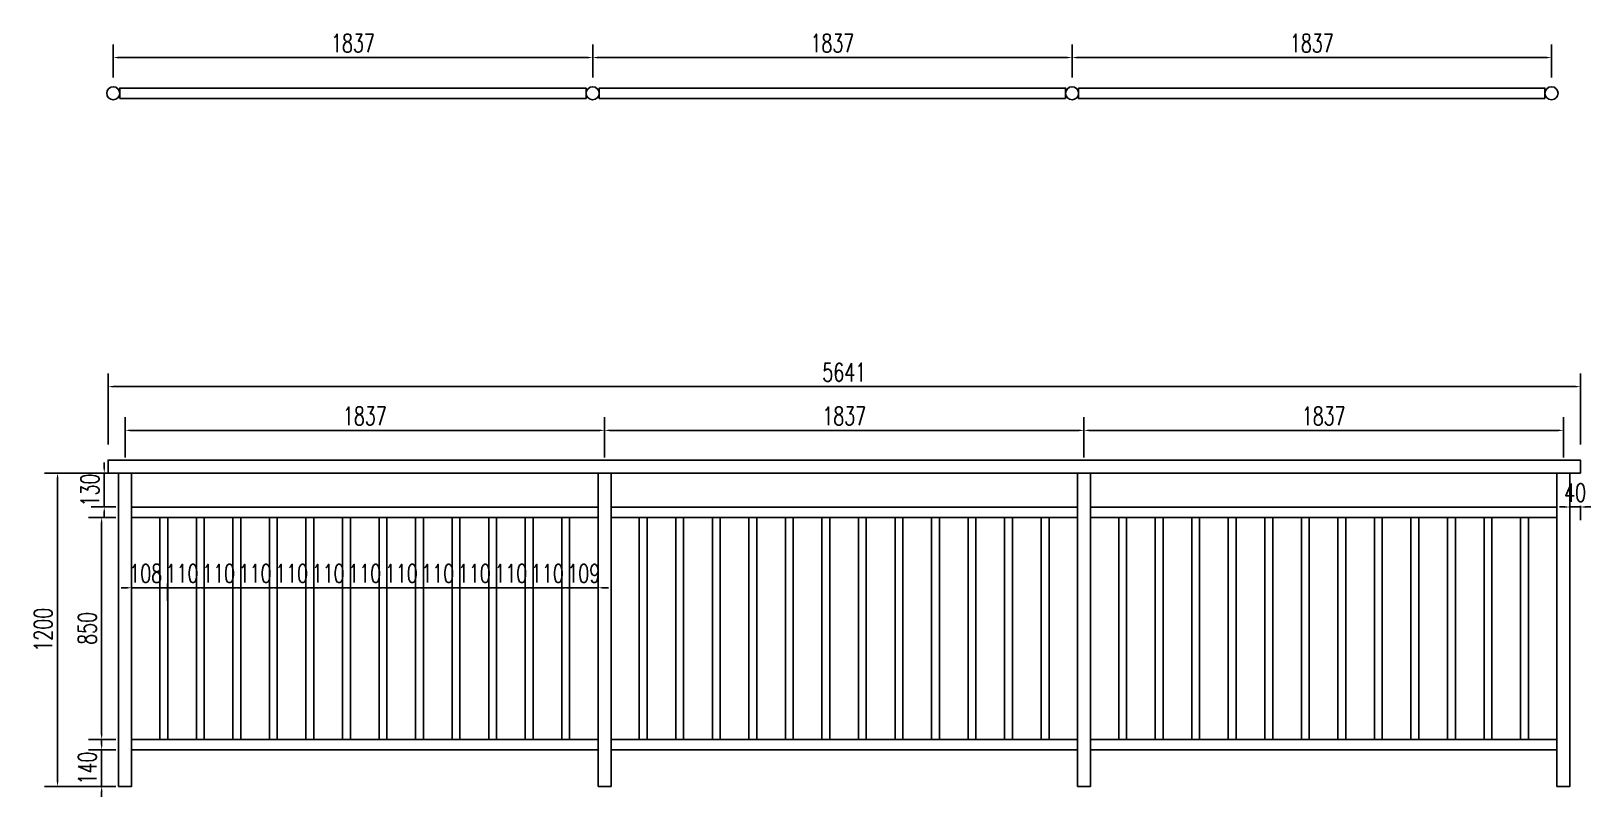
# Model space of a CAD drawing. Header units: millimetres. Extents: x -2430464 to 225692, y -180 to 1805330.
# Drawn here: x -1595598 to -1589622, y 614813 to 617745 of the extents above; entities that cross this region are included whole.
import ezdxf

# ---------------------------------------------------------------- set-up
doc = ezdxf.new("R2010")
doc.units = ezdxf.units.MM
doc.header["$LTSCALE"] = 1000
doc.layers.get('0').update_dxf_attribs({"linetype": 'CONTINUOUS'})
doc.layers.get('DEFPOINTS').update_dxf_attribs({"linetype": 'CONTINUOUS'})
for name, color, linetype in [('W-PLASTIC_RAILINGS塑木栏杆', 6, 'CONTINUOUS'), ('W-STEEL_FRAME钢架', 3, 'CONTINUOUS'), ('W-WOOD_FLOOR木地板', 30, 'CONTINUOUS'), ('景-通用-文字', 7, 'CONTINUOUS')]:
    doc.layers.add(name, color=color, linetype=linetype)
doc.styles.add('STANDARD_T3', font='simplex.shx', dxfattribs={"width": 0.7, "bigfont": 'gbcbig.shx'})
doc.dimstyles.new('W&&20', dxfattribs={"dimtxt": 70, "dimasz": 20, "dimexe": 50, "dimexo": 60, "dimgap": 20, "dimtad": 1, "dimdec": 0, "dimzin": 0, "dimdsep": 46, "dimtxsty": 'STANDARD_T3', "dimcen": 0.09, "dimclrd": 1, "dimclre": 1, "dimclrt": 7, "dimazin": 2, "dimtfac": 1, "dimtdec": 0, "dimtix": 1, "dimtmove": 2, "dimatfit": 3, "dimfxl": 0, "dimtolj": 1, "dimtzin": 0, "dimarcsym": 0})

# ---------------------------------------------------------------- blocks, each defined once
blk = doc.blocks.new('*D568')
at = {"layer": 'DEFPOINTS', "color": 0, "transparency": 16777216}
for p in [(-1595303.1, 616052.8), (-1595497.1, 614852.8), (-1595263.1, 614852.8)]:
    blk.add_point(p, dxfattribs=at)
at = {"layer": 'W-WOOD_FLOOR木地板', "color": 1, "lineweight": -2, "transparency": 16777216}
for p, q in [((-1595363.1, 616052.8), (-1595547.1, 616052.8)), ((-1595497.1, 616032.8), (-1595497.1, 614872.8)), ((-1595323.1, 614852.8), (-1595547.1, 614852.8))]:
    blk.add_line(p, q, dxfattribs=at)
at = {"layer": 'W-WOOD_FLOOR木地板', "color": 1, "transparency": 16777216}
for points in [[(-1595500.4, 616032.8), (-1595493.7, 616032.8), (-1595497.1, 616052.8)], [(-1595500.4, 614872.8), (-1595493.7, 614872.8), (-1595497.1, 614852.8)]]:
    blk.add_solid(points, dxfattribs=at)
at = {"layer": 'W-WOOD_FLOOR木地板', "color": 7, "transparency": 16777216, "insert": (-1595552.1, 615452.8), "char_height": 70, "attachment_point": 5, "rotation": 90, "style": 'STANDARD_T3'}
blk.add_mtext('\\A1;1200', dxfattribs=at)
blk = doc.blocks.new('*D569')
at = {"layer": 'DEFPOINTS', "color": 0, "transparency": 16777216}
for p in [(-1595213.1, 615882.8), (-1595328.1, 615032.8), (-1595213.1, 615032.8)]:
    blk.add_point(p, dxfattribs=at)
at = {"layer": 'W-WOOD_FLOOR木地板', "color": 1, "lineweight": -2, "transparency": 16777216}
for p, q in [((-1595273.1, 615882.8), (-1595378.1, 615882.8)), ((-1595328.1, 615862.8), (-1595328.1, 615052.8)), ((-1595273.1, 615032.8), (-1595378.1, 615032.8))]:
    blk.add_line(p, q, dxfattribs=at)
at = {"layer": 'W-WOOD_FLOOR木地板', "color": 1, "transparency": 16777216}
for points in [[(-1595331.4, 615862.8), (-1595324.7, 615862.8), (-1595328.1, 615882.8)], [(-1595331.4, 615052.8), (-1595324.7, 615052.8), (-1595328.1, 615032.8)]]:
    blk.add_solid(points, dxfattribs=at)
at = {"layer": 'W-WOOD_FLOOR木地板', "color": 7, "transparency": 16777216, "insert": (-1595383.1, 615457.8), "char_height": 70, "attachment_point": 5, "rotation": 90, "style": 'STANDARD_T3'}
blk.add_mtext('\\A1;850', dxfattribs=at)
blk = doc.blocks.new('*D563')
at = {"layer": 'DEFPOINTS', "color": 0, "transparency": 16777216}
for p in [(-1595318.1, 616052.8), (-1595213.1, 616052.8), (-1595213.1, 615922.8)]:
    blk.add_point(p, dxfattribs=at)
at = {"layer": 'W-WOOD_FLOOR木地板', "color": 1, "lineweight": -2, "transparency": 16777216}
for p, q in [((-1595318.1, 616072.8), (-1595318.1, 616092.8)), ((-1595273.1, 616052.8), (-1595368.1, 616052.8)), ((-1595318.1, 615922.8), (-1595318.1, 616052.8)), ((-1595273.1, 615922.8), (-1595368.1, 615922.8)), ((-1595318.1, 615902.8), (-1595318.1, 615882.8))]:
    blk.add_line(p, q, dxfattribs=at)
at = {"layer": 'W-WOOD_FLOOR木地板', "color": 1, "transparency": 16777216}
for points in [[(-1595321.4, 616072.8), (-1595314.7, 616072.8), (-1595318.1, 616052.8)], [(-1595321.4, 615902.8), (-1595314.7, 615902.8), (-1595318.1, 615922.8)]]:
    blk.add_solid(points, dxfattribs=at)
at = {"layer": 'W-WOOD_FLOOR木地板', "color": 7, "transparency": 16777216, "insert": (-1595373.1, 615987.8), "char_height": 70, "attachment_point": 5, "rotation": 90, "style": 'STANDARD_T3'}
blk.add_mtext('\\A1;130', dxfattribs=at)
blk = doc.blocks.new('*D570')
at = {"layer": 'DEFPOINTS', "color": 0, "transparency": 16777216}
for p in [(-1595213.1, 614992.8), (-1595328, 614852.8), (-1595213.1, 614852.8)]:
    blk.add_point(p, dxfattribs=at)
at = {"layer": 'W-WOOD_FLOOR木地板', "color": 1, "lineweight": -2, "transparency": 16777216}
for p, q in [((-1595273.1, 614992.8), (-1595378, 614992.8)), ((-1595328, 615012.8), (-1595328, 615032.8)), ((-1595328, 614992.8), (-1595328, 614852.8)), ((-1595273.1, 614852.8), (-1595378, 614852.8)), ((-1595328, 614832.8), (-1595328, 614812.8))]:
    blk.add_line(p, q, dxfattribs=at)
at = {"layer": 'W-WOOD_FLOOR木地板', "color": 1, "transparency": 16777216}
for points in [[(-1595331.3, 615012.8), (-1595324.7, 615012.8), (-1595328, 614992.8)], [(-1595331.3, 614832.8), (-1595324.7, 614832.8), (-1595328, 614852.8)]]:
    blk.add_solid(points, dxfattribs=at)
at = {"layer": 'W-WOOD_FLOOR木地板', "color": 7, "transparency": 16777216, "insert": (-1595383, 614922.8), "char_height": 70, "attachment_point": 5, "rotation": 90, "style": 'STANDARD_T3'}
blk.add_mtext('\\A1;140', dxfattribs=at)
blk = doc.blocks.new('*D564')
at = {"layer": 'DEFPOINTS', "color": 0, "transparency": 16777216}
for p in [(-1593401.1, 616216.3), (-1595238.1, 616052.8), (-1593401.1, 616052.8)]:
    blk.add_point(p, dxfattribs=at)
at = {"layer": 'W-WOOD_FLOOR木地板', "color": 1, "lineweight": -2, "transparency": 16777216}
for p, q in [((-1595238.1, 616112.8), (-1595238.1, 616266.3)), ((-1593401.1, 616112.8), (-1593401.1, 616266.3)), ((-1595218.1, 616216.3), (-1593421.1, 616216.3))]:
    blk.add_line(p, q, dxfattribs=at)
at = {"layer": 'W-WOOD_FLOOR木地板', "color": 1, "transparency": 16777216}
for points in [[(-1595218.1, 616219.6), (-1595218.1, 616212.9), (-1595238.1, 616216.3)], [(-1593421.1, 616219.6), (-1593421.1, 616212.9), (-1593401.1, 616216.3)]]:
    blk.add_solid(points, dxfattribs=at)
at = {"layer": 'W-WOOD_FLOOR木地板', "color": 7, "transparency": 16777216, "insert": (-1594319.6, 616271.3), "char_height": 70, "attachment_point": 5, "style": 'STANDARD_T3'}
blk.add_mtext('\\A1;1837', dxfattribs=at)
blk = doc.blocks.new('*D565')
at = {"layer": 'DEFPOINTS', "color": 0, "transparency": 16777216}
for p in [(-1591564.1, 616216.3), (-1593401.1, 616052.8), (-1591564.1, 616052.8)]:
    blk.add_point(p, dxfattribs=at)
at = {"layer": 'W-WOOD_FLOOR木地板', "color": 1, "lineweight": -2, "transparency": 16777216}
for p, q in [((-1593401.1, 616112.8), (-1593401.1, 616266.3)), ((-1591564.1, 616112.8), (-1591564.1, 616266.3)), ((-1593381.1, 616216.3), (-1591584.1, 616216.3))]:
    blk.add_line(p, q, dxfattribs=at)
at = {"layer": 'W-WOOD_FLOOR木地板', "color": 1, "transparency": 16777216}
for points in [[(-1593381.1, 616219.6), (-1593381.1, 616212.9), (-1593401.1, 616216.3)], [(-1591584.1, 616219.6), (-1591584.1, 616212.9), (-1591564.1, 616216.3)]]:
    blk.add_solid(points, dxfattribs=at)
at = {"layer": 'W-WOOD_FLOOR木地板', "color": 7, "transparency": 16777216, "insert": (-1592482.6, 616271.3), "char_height": 70, "attachment_point": 5, "style": 'STANDARD_T3'}
blk.add_mtext('\\A1;1837', dxfattribs=at)
blk = doc.blocks.new('*D566')
at = {"layer": 'DEFPOINTS', "color": 0, "transparency": 16777216}
for p in [(-1589727.1, 616216.3), (-1591564.1, 616052.8), (-1589727.1, 616052.8)]:
    blk.add_point(p, dxfattribs=at)
at = {"layer": 'W-WOOD_FLOOR木地板', "color": 1, "lineweight": -2, "transparency": 16777216}
for p, q in [((-1591564.1, 616112.8), (-1591564.1, 616266.3)), ((-1589727.1, 616112.8), (-1589727.1, 616266.3)), ((-1591544.1, 616216.3), (-1589747.1, 616216.3))]:
    blk.add_line(p, q, dxfattribs=at)
at = {"layer": 'W-WOOD_FLOOR木地板', "color": 1, "transparency": 16777216}
for points in [[(-1591544.1, 616219.6), (-1591544.1, 616212.9), (-1591564.1, 616216.3)], [(-1589747.1, 616219.6), (-1589747.1, 616212.9), (-1589727.1, 616216.3)]]:
    blk.add_solid(points, dxfattribs=at)
at = {"layer": 'W-WOOD_FLOOR木地板', "color": 7, "transparency": 16777216, "insert": (-1590645.6, 616271.3), "char_height": 70, "attachment_point": 5, "style": 'STANDARD_T3'}
blk.add_mtext('\\A1;1837', dxfattribs=at)
blk = doc.blocks.new('*D567')
at = {"layer": 'DEFPOINTS', "color": 0, "transparency": 16777216}
for p in [(-1595213.1, 615690.3), (-1595105.1, 615690.3), (-1595105.1, 615613.3)]:
    blk.add_point(p, dxfattribs=at)
at = {"layer": 'W-WOOD_FLOOR木地板', "color": 1, "lineweight": -2, "transparency": 16777216}
for p, q in [((-1595233.1, 615613.3), (-1595253.1, 615613.3)), ((-1595213.1, 615630.3), (-1595213.1, 615563.3)), ((-1595213.1, 615613.3), (-1595105.1, 615613.3)), ((-1595105.1, 615630.3), (-1595105.1, 615563.3)), ((-1595085.1, 615613.3), (-1595065.1, 615613.3))]:
    blk.add_line(p, q, dxfattribs=at)
at = {"layer": 'W-WOOD_FLOOR木地板', "color": 1, "transparency": 16777216}
for points in [[(-1595233.1, 615616.6), (-1595233.1, 615609.9), (-1595213.1, 615613.3)], [(-1595085.1, 615616.6), (-1595085.1, 615609.9), (-1595105.1, 615613.3)]]:
    blk.add_solid(points, dxfattribs=at)
at = {"layer": 'W-WOOD_FLOOR木地板', "color": 7, "transparency": 16777216, "insert": (-1595159.1, 615668.3), "char_height": 70, "attachment_point": 5, "style": 'STANDARD_T3'}
blk.add_mtext('\\A1;108', dxfattribs=at)
blk = doc.blocks.new('*D571')
at = {"layer": 'DEFPOINTS', "color": 0, "transparency": 16777216}
for p in [(-1593535.1, 615737.6), (-1593426.1, 615737.6), (-1593426.1, 615613.3)]:
    blk.add_point(p, dxfattribs=at)
at = {"layer": '景-通用-文字', "color": 1, "lineweight": -2, "transparency": 16777216}
for p, q in [((-1593555.1, 615613.3), (-1593575.1, 615613.3)), ((-1593535.1, 615618.3), (-1593535.1, 615563.3)), ((-1593535.1, 615613.3), (-1593426.1, 615613.3)), ((-1593426.1, 615618.3), (-1593426.1, 615563.3)), ((-1593406.1, 615613.3), (-1593386.1, 615613.3))]:
    blk.add_line(p, q, dxfattribs=at)
at = {"layer": '景-通用-文字', "color": 1, "transparency": 16777216}
for points in [[(-1593555.1, 615616.6), (-1593555.1, 615609.9), (-1593535.1, 615613.3)], [(-1593406.1, 615616.6), (-1593406.1, 615609.9), (-1593426.1, 615613.3)]]:
    blk.add_solid(points, dxfattribs=at)
at = {"layer": '景-通用-文字', "color": 7, "transparency": 16777216, "insert": (-1593480.6, 615668.3), "char_height": 70, "attachment_point": 5, "style": 'STANDARD_T3'}
blk.add_mtext('\\A1;109', dxfattribs=at)
blk = doc.blocks.new('*D879')
at = {"layer": 'DEFPOINTS', "color": 0, "transparency": 16777216}
for p in [(-1595075.1, 615690.3), (-1594965.1, 615690.3), (-1594965.1, 615613.3)]:
    blk.add_point(p, dxfattribs=at)
at = {"layer": 'W-WOOD_FLOOR木地板', "color": 1, "lineweight": -2, "transparency": 16777216}
for p, q in [((-1595095.1, 615613.3), (-1595115.1, 615613.3)), ((-1595075.1, 615630.3), (-1595075.1, 615563.3)), ((-1595075.1, 615613.3), (-1594965.1, 615613.3)), ((-1594965.1, 615630.3), (-1594965.1, 615563.3)), ((-1594945.1, 615613.3), (-1594925.1, 615613.3))]:
    blk.add_line(p, q, dxfattribs=at)
at = {"layer": 'W-WOOD_FLOOR木地板', "color": 1, "transparency": 16777216}
for points in [[(-1595095.1, 615616.6), (-1595095.1, 615609.9), (-1595075.1, 615613.3)], [(-1594945.1, 615616.6), (-1594945.1, 615609.9), (-1594965.1, 615613.3)]]:
    blk.add_solid(points, dxfattribs=at)
at = {"layer": 'W-WOOD_FLOOR木地板', "color": 7, "transparency": 16777216, "insert": (-1595020.1, 615668.3), "char_height": 70, "attachment_point": 5, "style": 'STANDARD_T3'}
blk.add_mtext('\\A1;110', dxfattribs=at)
blk = doc.blocks.new('*D880')
at = {"layer": 'DEFPOINTS', "color": 0, "transparency": 16777216}
for p in [(-1594935.1, 615690.3), (-1594825.1, 615690.3), (-1594825.1, 615613.3)]:
    blk.add_point(p, dxfattribs=at)
at = {"layer": 'W-WOOD_FLOOR木地板', "color": 1, "lineweight": -2, "transparency": 16777216}
for p, q in [((-1594955.1, 615613.3), (-1594975.1, 615613.3)), ((-1594935.1, 615630.3), (-1594935.1, 615563.3)), ((-1594935.1, 615613.3), (-1594825.1, 615613.3)), ((-1594825.1, 615630.3), (-1594825.1, 615563.3)), ((-1594805.1, 615613.3), (-1594785.1, 615613.3))]:
    blk.add_line(p, q, dxfattribs=at)
at = {"layer": 'W-WOOD_FLOOR木地板', "color": 1, "transparency": 16777216}
for points in [[(-1594955.1, 615616.6), (-1594955.1, 615609.9), (-1594935.1, 615613.3)], [(-1594805.1, 615616.6), (-1594805.1, 615609.9), (-1594825.1, 615613.3)]]:
    blk.add_solid(points, dxfattribs=at)
at = {"layer": 'W-WOOD_FLOOR木地板', "color": 7, "transparency": 16777216, "insert": (-1594880.1, 615668.3), "char_height": 70, "attachment_point": 5, "style": 'STANDARD_T3'}
blk.add_mtext('\\A1;110', dxfattribs=at)
blk = doc.blocks.new('*D881')
at = {"layer": 'DEFPOINTS', "color": 0, "transparency": 16777216}
for p in [(-1594795.1, 615690.3), (-1594685.1, 615690.3), (-1594685.1, 615613.3)]:
    blk.add_point(p, dxfattribs=at)
at = {"layer": 'W-WOOD_FLOOR木地板', "color": 1, "lineweight": -2, "transparency": 16777216}
for p, q in [((-1594815.1, 615613.3), (-1594835.1, 615613.3)), ((-1594795.1, 615630.3), (-1594795.1, 615563.3)), ((-1594795.1, 615613.3), (-1594685.1, 615613.3)), ((-1594685.1, 615630.3), (-1594685.1, 615563.3)), ((-1594665.1, 615613.3), (-1594645.1, 615613.3))]:
    blk.add_line(p, q, dxfattribs=at)
at = {"layer": 'W-WOOD_FLOOR木地板', "color": 1, "transparency": 16777216}
for points in [[(-1594815.1, 615616.6), (-1594815.1, 615609.9), (-1594795.1, 615613.3)], [(-1594665.1, 615616.6), (-1594665.1, 615609.9), (-1594685.1, 615613.3)]]:
    blk.add_solid(points, dxfattribs=at)
at = {"layer": 'W-WOOD_FLOOR木地板', "color": 7, "transparency": 16777216, "insert": (-1594740.1, 615668.3), "char_height": 70, "attachment_point": 5, "style": 'STANDARD_T3'}
blk.add_mtext('\\A1;110', dxfattribs=at)
blk = doc.blocks.new('*D882')
at = {"layer": 'DEFPOINTS', "color": 0, "transparency": 16777216}
for p in [(-1594655.1, 615690.3), (-1594545.1, 615690.3), (-1594545.1, 615613.3)]:
    blk.add_point(p, dxfattribs=at)
at = {"layer": 'W-WOOD_FLOOR木地板', "color": 1, "lineweight": -2, "transparency": 16777216}
for p, q in [((-1594675.1, 615613.3), (-1594695.1, 615613.3)), ((-1594655.1, 615630.3), (-1594655.1, 615563.3)), ((-1594655.1, 615613.3), (-1594545.1, 615613.3)), ((-1594545.1, 615630.3), (-1594545.1, 615563.3)), ((-1594525.1, 615613.3), (-1594505.1, 615613.3))]:
    blk.add_line(p, q, dxfattribs=at)
at = {"layer": 'W-WOOD_FLOOR木地板', "color": 1, "transparency": 16777216}
for points in [[(-1594675.1, 615616.6), (-1594675.1, 615609.9), (-1594655.1, 615613.3)], [(-1594525.1, 615616.6), (-1594525.1, 615609.9), (-1594545.1, 615613.3)]]:
    blk.add_solid(points, dxfattribs=at)
at = {"layer": 'W-WOOD_FLOOR木地板', "color": 7, "transparency": 16777216, "insert": (-1594600.1, 615668.3), "char_height": 70, "attachment_point": 5, "style": 'STANDARD_T3'}
blk.add_mtext('\\A1;110', dxfattribs=at)
blk = doc.blocks.new('*D883')
at = {"layer": 'DEFPOINTS', "color": 0, "transparency": 16777216}
for p in [(-1594515.1, 615690.3), (-1594405.1, 615690.3), (-1594405.1, 615613.3)]:
    blk.add_point(p, dxfattribs=at)
at = {"layer": 'W-WOOD_FLOOR木地板', "color": 1, "lineweight": -2, "transparency": 16777216}
for p, q in [((-1594535.1, 615613.3), (-1594555.1, 615613.3)), ((-1594515.1, 615630.3), (-1594515.1, 615563.3)), ((-1594515.1, 615613.3), (-1594405.1, 615613.3)), ((-1594405.1, 615630.3), (-1594405.1, 615563.3)), ((-1594385.1, 615613.3), (-1594365.1, 615613.3))]:
    blk.add_line(p, q, dxfattribs=at)
at = {"layer": 'W-WOOD_FLOOR木地板', "color": 1, "transparency": 16777216}
for points in [[(-1594535.1, 615616.6), (-1594535.1, 615609.9), (-1594515.1, 615613.3)], [(-1594385.1, 615616.6), (-1594385.1, 615609.9), (-1594405.1, 615613.3)]]:
    blk.add_solid(points, dxfattribs=at)
at = {"layer": 'W-WOOD_FLOOR木地板', "color": 7, "transparency": 16777216, "insert": (-1594460.1, 615668.3), "char_height": 70, "attachment_point": 5, "style": 'STANDARD_T3'}
blk.add_mtext('\\A1;110', dxfattribs=at)
blk = doc.blocks.new('*D884')
at = {"layer": 'DEFPOINTS', "color": 0, "transparency": 16777216}
for p in [(-1594375.1, 615690.3), (-1594265.1, 615690.3), (-1594265.1, 615613.3)]:
    blk.add_point(p, dxfattribs=at)
at = {"layer": 'W-WOOD_FLOOR木地板', "color": 1, "lineweight": -2, "transparency": 16777216}
for p, q in [((-1594395.1, 615613.3), (-1594415.1, 615613.3)), ((-1594375.1, 615630.3), (-1594375.1, 615563.3)), ((-1594375.1, 615613.3), (-1594265.1, 615613.3)), ((-1594265.1, 615630.3), (-1594265.1, 615563.3)), ((-1594245.1, 615613.3), (-1594225.1, 615613.3))]:
    blk.add_line(p, q, dxfattribs=at)
at = {"layer": 'W-WOOD_FLOOR木地板', "color": 1, "transparency": 16777216}
for points in [[(-1594395.1, 615616.6), (-1594395.1, 615609.9), (-1594375.1, 615613.3)], [(-1594245.1, 615616.6), (-1594245.1, 615609.9), (-1594265.1, 615613.3)]]:
    blk.add_solid(points, dxfattribs=at)
at = {"layer": 'W-WOOD_FLOOR木地板', "color": 7, "transparency": 16777216, "insert": (-1594320.1, 615668.3), "char_height": 70, "attachment_point": 5, "style": 'STANDARD_T3'}
blk.add_mtext('\\A1;110', dxfattribs=at)
blk = doc.blocks.new('*D885')
at = {"layer": 'DEFPOINTS', "color": 0, "transparency": 16777216}
for p in [(-1594235.1, 615690.3), (-1594125.1, 615690.3), (-1594125.1, 615613.3)]:
    blk.add_point(p, dxfattribs=at)
at = {"layer": 'W-WOOD_FLOOR木地板', "color": 1, "lineweight": -2, "transparency": 16777216}
for p, q in [((-1594255.1, 615613.3), (-1594275.1, 615613.3)), ((-1594235.1, 615630.3), (-1594235.1, 615563.3)), ((-1594235.1, 615613.3), (-1594125.1, 615613.3)), ((-1594125.1, 615630.3), (-1594125.1, 615563.3)), ((-1594105.1, 615613.3), (-1594085.1, 615613.3))]:
    blk.add_line(p, q, dxfattribs=at)
at = {"layer": 'W-WOOD_FLOOR木地板', "color": 1, "transparency": 16777216}
for points in [[(-1594255.1, 615616.6), (-1594255.1, 615609.9), (-1594235.1, 615613.3)], [(-1594105.1, 615616.6), (-1594105.1, 615609.9), (-1594125.1, 615613.3)]]:
    blk.add_solid(points, dxfattribs=at)
at = {"layer": 'W-WOOD_FLOOR木地板', "color": 7, "transparency": 16777216, "insert": (-1594180.1, 615668.3), "char_height": 70, "attachment_point": 5, "style": 'STANDARD_T3'}
blk.add_mtext('\\A1;110', dxfattribs=at)
blk = doc.blocks.new('*D886')
at = {"layer": 'DEFPOINTS', "color": 0, "transparency": 16777216}
for p in [(-1594095.1, 615690.3), (-1593985.1, 615690.3), (-1593985.1, 615613.3)]:
    blk.add_point(p, dxfattribs=at)
at = {"layer": 'W-WOOD_FLOOR木地板', "color": 1, "lineweight": -2, "transparency": 16777216}
for p, q in [((-1594115.1, 615613.3), (-1594135.1, 615613.3)), ((-1594095.1, 615630.3), (-1594095.1, 615563.3)), ((-1594095.1, 615613.3), (-1593985.1, 615613.3)), ((-1593985.1, 615630.3), (-1593985.1, 615563.3)), ((-1593965.1, 615613.3), (-1593945.1, 615613.3))]:
    blk.add_line(p, q, dxfattribs=at)
at = {"layer": 'W-WOOD_FLOOR木地板', "color": 1, "transparency": 16777216}
for points in [[(-1594115.1, 615616.6), (-1594115.1, 615609.9), (-1594095.1, 615613.3)], [(-1593965.1, 615616.6), (-1593965.1, 615609.9), (-1593985.1, 615613.3)]]:
    blk.add_solid(points, dxfattribs=at)
at = {"layer": 'W-WOOD_FLOOR木地板', "color": 7, "transparency": 16777216, "insert": (-1594040.1, 615668.3), "char_height": 70, "attachment_point": 5, "style": 'STANDARD_T3'}
blk.add_mtext('\\A1;110', dxfattribs=at)
blk = doc.blocks.new('*D887')
at = {"layer": 'DEFPOINTS', "color": 0, "transparency": 16777216}
for p in [(-1593955.1, 615690.3), (-1593845.1, 615690.3), (-1593845.1, 615613.3)]:
    blk.add_point(p, dxfattribs=at)
at = {"layer": 'W-WOOD_FLOOR木地板', "color": 1, "lineweight": -2, "transparency": 16777216}
for p, q in [((-1593975.1, 615613.3), (-1593995.1, 615613.3)), ((-1593955.1, 615630.3), (-1593955.1, 615563.3)), ((-1593955.1, 615613.3), (-1593845.1, 615613.3)), ((-1593845.1, 615630.3), (-1593845.1, 615563.3)), ((-1593825.1, 615613.3), (-1593805.1, 615613.3))]:
    blk.add_line(p, q, dxfattribs=at)
at = {"layer": 'W-WOOD_FLOOR木地板', "color": 1, "transparency": 16777216}
for points in [[(-1593975.1, 615616.6), (-1593975.1, 615609.9), (-1593955.1, 615613.3)], [(-1593825.1, 615616.6), (-1593825.1, 615609.9), (-1593845.1, 615613.3)]]:
    blk.add_solid(points, dxfattribs=at)
at = {"layer": 'W-WOOD_FLOOR木地板', "color": 7, "transparency": 16777216, "insert": (-1593900.1, 615668.3), "char_height": 70, "attachment_point": 5, "style": 'STANDARD_T3'}
blk.add_mtext('\\A1;110', dxfattribs=at)
blk = doc.blocks.new('*D888')
at = {"layer": 'DEFPOINTS', "color": 0, "transparency": 16777216}
for p in [(-1593815.1, 615690.3), (-1593705.1, 615690.3), (-1593705.1, 615613.3)]:
    blk.add_point(p, dxfattribs=at)
at = {"layer": 'W-WOOD_FLOOR木地板', "color": 1, "lineweight": -2, "transparency": 16777216}
for p, q in [((-1593835.1, 615613.3), (-1593855.1, 615613.3)), ((-1593815.1, 615630.3), (-1593815.1, 615563.3)), ((-1593815.1, 615613.3), (-1593705.1, 615613.3)), ((-1593705.1, 615630.3), (-1593705.1, 615563.3)), ((-1593685.1, 615613.3), (-1593665.1, 615613.3))]:
    blk.add_line(p, q, dxfattribs=at)
at = {"layer": 'W-WOOD_FLOOR木地板', "color": 1, "transparency": 16777216}
for points in [[(-1593835.1, 615616.6), (-1593835.1, 615609.9), (-1593815.1, 615613.3)], [(-1593685.1, 615616.6), (-1593685.1, 615609.9), (-1593705.1, 615613.3)]]:
    blk.add_solid(points, dxfattribs=at)
at = {"layer": 'W-WOOD_FLOOR木地板', "color": 7, "transparency": 16777216, "insert": (-1593760.1, 615668.3), "char_height": 70, "attachment_point": 5, "style": 'STANDARD_T3'}
blk.add_mtext('\\A1;110', dxfattribs=at)
blk = doc.blocks.new('*D889')
at = {"layer": 'DEFPOINTS', "color": 0, "transparency": 16777216}
for p in [(-1593675.1, 615690.3), (-1593565.1, 615690.3), (-1593565.1, 615613.3)]:
    blk.add_point(p, dxfattribs=at)
at = {"layer": 'W-WOOD_FLOOR木地板', "color": 1, "lineweight": -2, "transparency": 16777216}
for p, q in [((-1593695.1, 615613.3), (-1593715.1, 615613.3)), ((-1593675.1, 615630.3), (-1593675.1, 615563.3)), ((-1593675.1, 615613.3), (-1593565.1, 615613.3)), ((-1593565.1, 615630.3), (-1593565.1, 615563.3)), ((-1593545.1, 615613.3), (-1593525.1, 615613.3))]:
    blk.add_line(p, q, dxfattribs=at)
at = {"layer": 'W-WOOD_FLOOR木地板', "color": 1, "transparency": 16777216}
for points in [[(-1593695.1, 615616.6), (-1593695.1, 615609.9), (-1593675.1, 615613.3)], [(-1593545.1, 615616.6), (-1593545.1, 615609.9), (-1593565.1, 615613.3)]]:
    blk.add_solid(points, dxfattribs=at)
at = {"layer": 'W-WOOD_FLOOR木地板', "color": 7, "transparency": 16777216, "insert": (-1593620.1, 615668.3), "char_height": 70, "attachment_point": 5, "style": 'STANDARD_T3'}
blk.add_mtext('\\A1;110', dxfattribs=at)
blk = doc.blocks.new('*U1149')
at = {"layer": 'W-PLASTIC_RAILINGS塑木栏杆'}
blk.add_lwpolyline([(-15, -425), (15, -425), (15, 425), (-15, 425)], close=True, dxfattribs=at)
blk = doc.blocks.new('*U1150')
at = {"color": 0, "linetype": 'ByBlock', "lineweight": -2, "transparency": 16777216}
for p in [(0, 0), (140, 0), (280, 0), (420, 0), (560, 0), (700, 0), (840, 0), (980, 0), (1120, 0), (1260, 0), (1400, 0), (1540, 0)]:
    blk.add_blockref('*U1149', p, dxfattribs=at)
blk = doc.blocks.new('*U1151')
at = {"layer": 'W-PLASTIC_RAILINGS塑木栏杆'}
blk.add_lwpolyline([(-15, -425), (15, -425), (15, 425), (-15, 425)], close=True, dxfattribs=at)
blk = doc.blocks.new('*U1152')
at = {"color": 0, "linetype": 'ByBlock', "lineweight": -2, "transparency": 16777216}
for p in [(0, 0), (140, 0), (280, 0), (420, 0), (560, 0), (700, 0), (840, 0), (980, 0), (1120, 0), (1260, 0), (1400, 0), (1540, 0)]:
    blk.add_blockref('*U1151', p, dxfattribs=at)
blk = doc.blocks.new('*U1153')
at = {"layer": 'W-PLASTIC_RAILINGS塑木栏杆'}
blk.add_lwpolyline([(-15, -425), (15, -425), (15, 425), (-15, 425)], close=True, dxfattribs=at)
blk = doc.blocks.new('*U1154')
at = {"color": 0, "linetype": 'ByBlock', "lineweight": -2, "transparency": 16777216}
for p in [(0, 0), (140, 0), (280, 0), (420, 0), (560, 0), (700, 0), (840, 0), (980, 0), (1120, 0), (1260, 0), (1400, 0), (1540, 0)]:
    blk.add_blockref('*U1153', p, dxfattribs=at)
blk = doc.blocks.new('*D2090')
at = {"color": 1, "lineweight": -2, "transparency": 16777216}
for p, q in [((-1589722.1, 615922.8), (-1589742.1, 615922.8)), ((-1589702.1, 615927.8), (-1589702.1, 615872.8)), ((-1589702.1, 615922.8), (-1589662.1, 615922.8)), ((-1589662.1, 615927.8), (-1589662.1, 615872.8)), ((-1589642.1, 615922.8), (-1589622.1, 615922.8))]:
    blk.add_line(p, q, dxfattribs=at)
at = {"color": 1, "transparency": 16777216}
for points in [[(-1589722.1, 615926.1), (-1589722.1, 615919.4), (-1589702.1, 615922.8)], [(-1589642.1, 615926.1), (-1589642.1, 615919.4), (-1589662.1, 615922.8)]]:
    blk.add_solid(points, dxfattribs=at)
at = {"layer": 'DEFPOINTS', "color": 0, "transparency": 16777216}
for p in [(-1589702.1, 616052.8), (-1589662.1, 616052.8), (-1589662.1, 615922.8)]:
    blk.add_point(p, dxfattribs=at)
at = {"color": 7, "transparency": 16777216, "insert": (-1589682.1, 615977.8), "char_height": 70, "attachment_point": 5, "style": 'STANDARD_T3'}
blk.add_mtext('\\A1;40', dxfattribs=at)
blk = doc.blocks.new('*D2199')
at = {"color": 1, "lineweight": -2, "transparency": 16777216}
for p, q in [((-1595303.1, 616162.8), (-1595303.1, 616433.8)), ((-1589662.1, 616162.8), (-1589662.1, 616433.8)), ((-1595283.1, 616383.8), (-1589682.1, 616383.8))]:
    blk.add_line(p, q, dxfattribs=at)
at = {"color": 1, "transparency": 16777216}
for points in [[(-1595283.1, 616387.2), (-1595283.1, 616380.5), (-1595303.1, 616383.8)], [(-1589682.1, 616387.2), (-1589682.1, 616380.5), (-1589662.1, 616383.8)]]:
    blk.add_solid(points, dxfattribs=at)
at = {"layer": 'DEFPOINTS', "color": 0, "transparency": 16777216}
for p in [(-1589662.1, 616383.8), (-1595303.1, 616102.8), (-1589662.1, 616102.8)]:
    blk.add_point(p, dxfattribs=at)
at = {"color": 7, "transparency": 16777216, "insert": (-1592482.6, 616438.8), "char_height": 70, "attachment_point": 5, "style": 'STANDARD_T3'}
blk.add_mtext('\\A1;5641', dxfattribs=at)
blk = doc.blocks.new('*D2214')
at = {"layer": 'DEFPOINTS', "color": 0, "transparency": 16777216}
for p in [(-1593446.6, 617644.3), (-1595283.6, 617507.4), (-1593446.6, 617507.4)]:
    blk.add_point(p, dxfattribs=at)
at = {"layer": 'W-STEEL_FRAME钢架', "color": 1, "lineweight": -2, "transparency": 16777216}
for p, q in [((-1595283.6, 617567.4), (-1595283.6, 617694.3)), ((-1593446.6, 617567.4), (-1593446.6, 617694.3)), ((-1595263.6, 617644.3), (-1593466.6, 617644.3))]:
    blk.add_line(p, q, dxfattribs=at)
at = {"layer": 'W-STEEL_FRAME钢架', "color": 1, "transparency": 16777216}
for points in [[(-1595263.6, 617647.6), (-1595263.6, 617641), (-1595283.6, 617644.3)], [(-1593466.6, 617647.6), (-1593466.6, 617641), (-1593446.6, 617644.3)]]:
    blk.add_solid(points, dxfattribs=at)
at = {"layer": 'W-STEEL_FRAME钢架', "color": 7, "transparency": 16777216, "insert": (-1594365.1, 617699.3), "char_height": 70, "attachment_point": 5, "style": 'STANDARD_T3'}
blk.add_mtext('\\A1;1837', dxfattribs=at)
blk = doc.blocks.new('*D2215')
at = {"layer": 'DEFPOINTS', "color": 0, "transparency": 16777216}
for p in [(-1591609.6, 617644.3), (-1593446.6, 617507.4), (-1591609.6, 617507.4)]:
    blk.add_point(p, dxfattribs=at)
at = {"layer": 'W-STEEL_FRAME钢架', "color": 1, "lineweight": -2, "transparency": 16777216}
for p, q in [((-1593446.6, 617567.4), (-1593446.6, 617694.3)), ((-1591609.6, 617567.4), (-1591609.6, 617694.3)), ((-1593426.6, 617644.3), (-1591629.6, 617644.3))]:
    blk.add_line(p, q, dxfattribs=at)
at = {"layer": 'W-STEEL_FRAME钢架', "color": 1, "transparency": 16777216}
for points in [[(-1593426.6, 617647.6), (-1593426.6, 617641), (-1593446.6, 617644.3)], [(-1591629.6, 617647.6), (-1591629.6, 617641), (-1591609.6, 617644.3)]]:
    blk.add_solid(points, dxfattribs=at)
at = {"layer": 'W-STEEL_FRAME钢架', "color": 7, "transparency": 16777216, "insert": (-1592528.1, 617699.3), "char_height": 70, "attachment_point": 5, "style": 'STANDARD_T3'}
blk.add_mtext('\\A1;1837', dxfattribs=at)
blk = doc.blocks.new('*D2216')
at = {"layer": 'DEFPOINTS', "color": 0, "transparency": 16777216}
for p in [(-1589772.6, 617644.3), (-1591609.6, 617507.4), (-1589772.6, 617507.4)]:
    blk.add_point(p, dxfattribs=at)
at = {"layer": 'W-STEEL_FRAME钢架', "color": 1, "lineweight": -2, "transparency": 16777216}
for p, q in [((-1591609.6, 617567.4), (-1591609.6, 617694.3)), ((-1589772.6, 617567.4), (-1589772.6, 617694.3)), ((-1591589.6, 617644.3), (-1589792.6, 617644.3))]:
    blk.add_line(p, q, dxfattribs=at)
at = {"layer": 'W-STEEL_FRAME钢架', "color": 1, "transparency": 16777216}
for points in [[(-1591589.6, 617647.6), (-1591589.6, 617641), (-1591609.6, 617644.3)], [(-1589792.6, 617647.6), (-1589792.6, 617641), (-1589772.6, 617644.3)]]:
    blk.add_solid(points, dxfattribs=at)
at = {"layer": 'W-STEEL_FRAME钢架', "color": 7, "transparency": 16777216, "insert": (-1590691.1, 617699.3), "char_height": 70, "attachment_point": 5, "style": 'STANDARD_T3'}
blk.add_mtext('\\A1;1837', dxfattribs=at)

msp = doc.modelspace()

# ---------------------------------------------------------------- linework, layer by layer
at = {"layer": 'W-PLASTIC_RAILINGS塑木栏杆'}
for points in [[(-1595258.63, 617487.42), (-1593471.63, 617487.42), (-1593471.63, 617527.42), (-1595258.63, 617527.42)], [(-1591634.63, 617487.42), (-1593421.63, 617487.42), (-1593421.63, 617527.42), (-1591634.63, 617527.42)], [(-1589797.63, 617487.42), (-1591584.63, 617487.42), (-1591584.63, 617527.42), (-1589797.63, 617527.42)], [(-1595303.06, 616052.76), (-1589662.06, 616052.76), (-1589662.06, 616102.76), (-1595303.06, 616102.76)], [(-1595263.06, 614852.76), (-1595213.06, 614852.76), (-1595213.06, 616052.76), (-1595263.06, 616052.76)], [(-1593426.06, 614852.76), (-1593376.06, 614852.76), (-1593376.06, 616052.76), (-1593426.06, 616052.76)], [(-1591589.06, 614852.76), (-1591539.06, 614852.76), (-1591539.06, 616052.76), (-1591589.06, 616052.76)], [(-1589752.06, 614852.76), (-1589702.06, 614852.76), (-1589702.06, 616052.76), (-1589752.06, 616052.76)], [(-1595213.06, 615882.76), (-1593426.06, 615882.76), (-1593426.06, 615922.76), (-1595213.06, 615922.76)], [(-1591589.06, 615882.76), (-1593376.06, 615882.76), (-1593376.06, 615922.76), (-1591589.06, 615922.76)], [(-1589752.06, 615882.76), (-1591539.06, 615882.76), (-1591539.06, 615922.76), (-1589752.06, 615922.76)], [(-1595213.06, 615032.76), (-1593426.06, 615032.76), (-1593426.06, 614992.76), (-1595213.06, 614992.76)], [(-1591589.06, 615032.76), (-1593376.06, 615032.76), (-1593376.06, 614992.76), (-1591589.06, 614992.76)], [(-1589752.06, 615032.76), (-1591539.06, 615032.76), (-1591539.06, 614992.76), (-1589752.06, 614992.76)]]:
    msp.add_lwpolyline(points, close=True, dxfattribs=at)
for centre in [(-1595283.63, 617507.42), (-1593446.63, 617507.42), (-1591609.63, 617507.42), (-1589772.63, 617507.42)]:
    msp.add_circle(centre, 25, dxfattribs=at)

# ---------------------------------------------------------------- block references
at = {"color": 1}
for name, p in [('*U1150', (-1595090.06, 615457.76)), ('*U1152', (-1593253.06, 615457.76)), ('*U1154', (-1591416.06, 615457.76))]:
    msp.add_blockref(name, p, dxfattribs=at)

# ---------------------------------------------------------------- dimensions: what is measured, and where the dimension line sits
dim = msp.add_linear_dim(base=(-1589662.06, 616383.85), p1=(-1595303.06, 616102.76), p2=(-1589662.06, 616102.76), dimstyle='W&&20', dxfattribs=at)
dim.commit()
dim.dimension.update_dxf_attribs({"geometry": '*D2199', "text_midpoint": (-1592482.56, 616438.85)})
dim = msp.add_linear_dim(base=(-1589662.06, 615922.76), p1=(-1589702.06, 616052.76), p2=(-1589662.06, 616052.76), dimstyle='W&&20', override={"dimfxl": 5, "dimfxlon": 1, "dimarcsym": 2}, dxfattribs=at)
dim.commit()
dim.dimension.update_dxf_attribs({"geometry": '*D2090', "text_midpoint": (-1589682.06, 615977.76)})
at = {"layer": 'W-STEEL_FRAME钢架'}
for base, p1, p2, picture, middle in [((-1593446.63, 617644.3), (-1595283.63, 617507.42), (-1593446.63, 617507.42), '*D2214', (-1594365.13, 617699.3)), ((-1591609.63, 617644.3), (-1593446.63, 617507.42), (-1591609.63, 617507.42), '*D2215', (-1592528.13, 617699.3)), ((-1589772.63, 617644.3), (-1591609.63, 617507.42), (-1589772.63, 617507.42), '*D2216', (-1590691.13, 617699.3))]:
    dim = msp.add_linear_dim(base=base, p1=p1, p2=p2, dimstyle='W&&20', dxfattribs=at)
    dim.commit()
    dim.dimension.update_dxf_attribs({"geometry": picture, "text_midpoint": middle})
at = {"layer": 'W-WOOD_FLOOR木地板'}
for base, p1, p2, picture, middle in [((-1593401.06, 616216.26), (-1595238.06, 616052.76), (-1593401.06, 616052.76), '*D564', (-1594319.56, 616271.26)), ((-1591564.06, 616216.26), (-1593401.06, 616052.76), (-1591564.06, 616052.76), '*D565', (-1592482.56, 616271.26)), ((-1589727.06, 616216.26), (-1591564.06, 616052.76), (-1589727.06, 616052.76), '*D566', (-1590645.56, 616271.26)), ((-1595105.06, 615613.26), (-1595213.06, 615690.26), (-1595105.06, 615690.26), '*D567', (-1595159.06, 615668.26)), ((-1594965.06, 615613.26), (-1595075.06, 615690.26), (-1594965.06, 615690.26), '*D879', (-1595020.06, 615668.26)), ((-1594825.06, 615613.26), (-1594935.06, 615690.26), (-1594825.06, 615690.26), '*D880', (-1594880.06, 615668.26)), ((-1594685.06, 615613.26), (-1594795.06, 615690.26), (-1594685.06, 615690.26), '*D881', (-1594740.06, 615668.26)), ((-1594545.06, 615613.26), (-1594655.06, 615690.26), (-1594545.06, 615690.26), '*D882', (-1594600.06, 615668.26)), ((-1594405.06, 615613.26), (-1594515.06, 615690.26), (-1594405.06, 615690.26), '*D883', (-1594460.06, 615668.26)), ((-1594265.06, 615613.26), (-1594375.06, 615690.26), (-1594265.06, 615690.26), '*D884', (-1594320.06, 615668.26)), ((-1594125.06, 615613.26), (-1594235.06, 615690.26), (-1594125.06, 615690.26), '*D885', (-1594180.06, 615668.26)), ((-1593985.06, 615613.26), (-1594095.06, 615690.26), (-1593985.06, 615690.26), '*D886', (-1594040.06, 615668.26)), ((-1593845.06, 615613.26), (-1593955.06, 615690.26), (-1593845.06, 615690.26), '*D887', (-1593900.06, 615668.26)), ((-1593705.06, 615613.26), (-1593815.06, 615690.26), (-1593705.06, 615690.26), '*D888', (-1593760.06, 615668.26)), ((-1593565.06, 615613.26), (-1593675.06, 615690.26), (-1593565.06, 615690.26), '*D889', (-1593620.06, 615668.26))]:
    dim = msp.add_linear_dim(base=base, p1=p1, p2=p2, dimstyle='W&&20', dxfattribs=at)
    dim.commit()
    dim.dimension.update_dxf_attribs({"geometry": picture, "text_midpoint": middle})
for base, p1, p2, picture, middle in [((-1595318.06, 616052.76), (-1595213.06, 615922.76), (-1595213.06, 616052.76), '*D563', (-1595373.06, 615987.76)), ((-1595497.06, 614852.76), (-1595303.06, 616052.76), (-1595263.06, 614852.76), '*D568', (-1595552.06, 615452.76)), ((-1595328.06, 615032.76), (-1595213.06, 615882.76), (-1595213.06, 615032.76), '*D569', (-1595383.06, 615457.76)), ((-1595327.99, 614852.76), (-1595213.06, 614992.76), (-1595213.06, 614852.76), '*D570', (-1595382.99, 614922.76))]:
    dim = msp.add_linear_dim(base=base, p1=p1, p2=p2, angle=90, dimstyle='W&&20', dxfattribs=at)
    dim.commit()
    dim.dimension.update_dxf_attribs({"geometry": picture, "text_midpoint": middle})
at = {"layer": '景-通用-文字', "color": 3}
dim = msp.add_linear_dim(base=(-1593426.06, 615613.26), p1=(-1593535.06, 615737.62), p2=(-1593426.06, 615737.62), dimstyle='W&&20', override={"dimfxl": 5, "dimfxlon": 1, "dimarcsym": 2}, dxfattribs=at)
dim.commit()
dim.dimension.update_dxf_attribs({"geometry": '*D571', "text_midpoint": (-1593480.56, 615668.26)})

doc.saveas('drawing.dxf')
